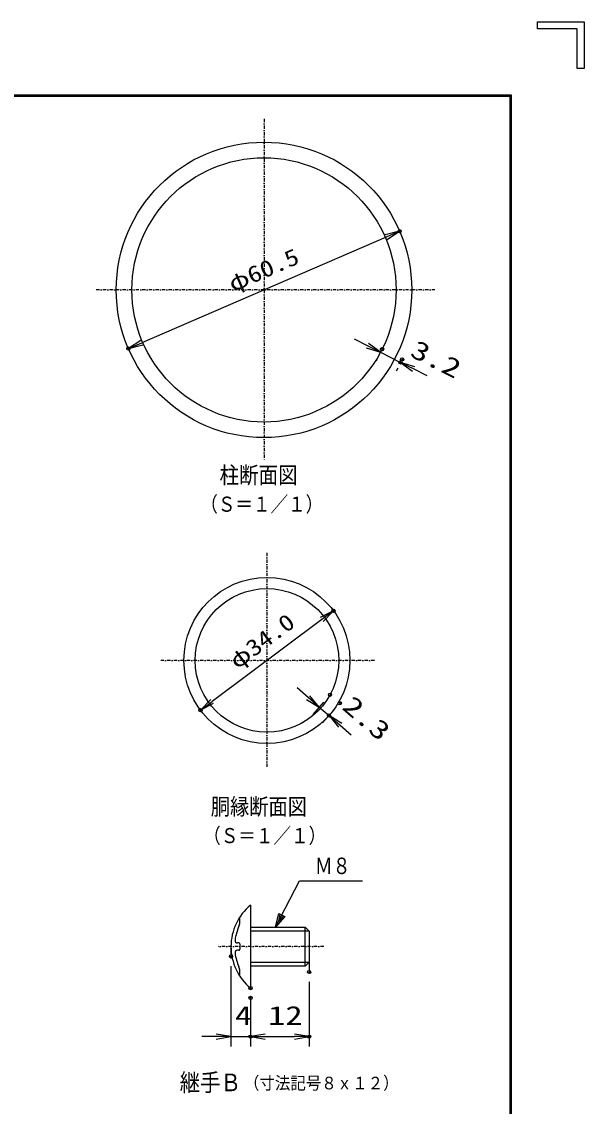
# Model space of a CAD drawing. Units: millimetres, scale not verified. Extents: x -4425 to 4425, y -3150 to 3150.
# Drawn here: x 2697 to 4425, y -181 to 3150 of the extents above; entities that cross this region are included whole.
import ezdxf
from ezdxf.enums import TextEntityAlignment as Align

# ---------------------------------------------------------------- set-up
doc = ezdxf.new("R2010")
doc.units = ezdxf.units.MM
doc.header["$LTSCALE"] = 20
doc.header["$PDMODE"] = 32
doc.header["$PDSIZE"] = 10
doc.linetypes.add('USER1', pattern=[1.01, 0.5, -0.25, 0.01, -0.25])
for name, color, linetype, lineweight in [('0-0_1', 7, 'Continuous', 25), ('0-1_0', 7, 'Continuous', 25), ('0-5_WAKU', 7, 'Continuous', 25)]:
    doc.layers.add(name, color=color, linetype=linetype, lineweight=lineweight)
doc.layers.add('0-2_DEFPOINTS', color=7, linetype='Continuous')
doc.styles.add('ＭＳ ゴシック', font='')
doc.styles.get('ＭＳ ゴシック').set_extended_font_data('MS Gothic')

# ---------------------------------------------------------------- blocks, each defined once
blk = doc.blocks.new('DARROWS')
at = {"layer": '0-1_0', "color": 2}
blk.add_line((0, 0), (-19.982, 0), dxfattribs=at)
blk.add_lwpolyline([(-20, -3.333), (0, 0), (-20, 3.333)], dxfattribs=at)

msp = doc.modelspace()

# ---------------------------------------------------------------- linework, layer by layer
at = {"layer": '0-0_1', "color": 4, "linetype": 'USER1'}
for p, q in [((3441.45, 2851.55), (3441.45, 1801.55)), ((3966.45, 2326.55), (2916.45, 2326.55)), ((3450.48, 1518.69), (3450.48, 858.69)), ((3780.48, 1188.69), (3120.48, 1188.69)), ((3625.09, 309.73), (3301.07, 309.73))]:
    msp.add_line(p, q, dxfattribs=at)
at = {"layer": '0-0_1'}
for p, q in [((3400.01, 437.23), (3400.01, 182.23)), ((3367.01, 384.26), (3367.01, 395.14)), ((3400.01, 369.73), (3568.01, 369.73)), ((3580.01, 357.73), (3580.01, 261.73)), ((3340.01, 309.73), (3340.01, 279.73)), ((3364.01, 320.98), (3359.97, 320.98)), ((3367.01, 317.98), (3367.01, 301.48)), ((3364.01, 298.48), (3359.97, 298.48)), ((3367.01, 224.32), (3367.01, 235.2)), ((3580.01, 261.73), (3580.01, 231.73))]:
    msp.add_line(p, q, dxfattribs=at)
at = {"layer": '0-0_1', "color": 4}
for p, q in [((3580.01, 357.73), (3400.01, 357.73)), ((3400.01, 261.73), (3580.01, 261.73))]:
    msp.add_line(p, q, dxfattribs=at)
for points in [[(3477.08, 369.73), (3550.01, 512.23), (3744.26, 512.23)], [(3500.89, 404.72), (3486.65, 388.42), (3491.54, 409.51)]]:
    msp.add_lwpolyline(points, dxfattribs=at)
msp.add_lwpolyline([(3505.56, 402.33), (3477.08, 369.73), (3486.87, 411.9)], close=True, dxfattribs=at)
at = {"layer": '0-0_1'}
for points in [[(3568.01, 249.73), (3568.01, 369.73), (3580.01, 357.73)], [(3580.01, 261.73), (3568.01, 249.73), (3400.01, 249.73)]]:
    msp.add_lwpolyline(points, dxfattribs=at)
for centre, radius in [((3441.45, 2326.55), 453.75), ((3441.45, 2326.55), 405.75), ((3450.48, 1188.69), 255), ((3450.48, 1188.69), 220.5)]:
    msp.add_circle(centre, radius, dxfattribs=at)
for centre, radius, start, end in [((3505.48, 309.73), 165.47, 129.59747, 230.40213), ((3505.48, 309.73), 154.22, 156.13531, 172.65765), ((3365.51, 395.14), 1.5, 0, 148.60435), ((3337.01, 384.26), 30, 336.13489, 0), ((3359.97, 328.48), 7.5, 172.65716, 270), ((3364.01, 317.98), 3, 0, 90), ((3364.01, 301.48), 3, 270, 0), ((3359.97, 290.98), 7.5, 90, 187.34283), ((3505.48, 309.73), 154.22, 187.34225, 203.86461), ((3337.01, 235.2), 30, 0, 23.8647), ((3365.51, 224.32), 1.5, 211.38818, 0)]:
    msp.add_arc(centre, radius, start, end, dxfattribs=at)
at = {"layer": '0-1_0', "color": 2}
for p, q in [((3816.65, 2488.72), (3066.25, 2164.37)), ((3759.04, 2155.12), (3718.84, 2175.34)), ((3799.25, 2134.91), (3860.89, 2103.92)), ((3901.1, 2083.7), (3941.3, 2063.49)), ((3618.74, 1314.35), (3282.23, 1063.03)), ((3577.15, 1074.68), (3543.14, 1104.15)), ((3611.15, 1045.21), (3641.15, 1019.21)), ((3675.16, 989.74), (3709.17, 960.26)), ((3295.01, 33.24), (3250.01, 33.24)), ((3340.01, 33.24), (3400.01, 33.24)), ((3445.01, 33.24), (3490.01, 33.24)), ((3445.01, 33.24), (3535.01, 33.24))]:
    msp.add_line(p, q, dxfattribs=at)
at = {"layer": '0-1_0', "color": 1}
for p, q in [((3790.49, 2117.49), (3785.77, 2108.11)), ((3852.13, 2086.5), (3847.42, 2077.11)), ((3624.47, 1060.57), (3591.51, 1022.54)), ((3654.47, 1034.57), (3621.51, 996.54)), ((3340.01, 249.73), (3340.01, 3.24)), ((3580.01, 201.73), (3580.01, 3.24)), ((3400.01, 152.23), (3400.01, 3.24)), ((3400.01, 122.23), (3400.01, 3.24))]:
    msp.add_line(p, q, dxfattribs=at)
at = {"layer": '0-2_DEFPOINTS'}
for p in [(3857.96, 2506.58), (3024.94, 2146.52), (3803.96, 2144.29), (3860.89, 2103.92), (3865.61, 2113.3), (3654.79, 1341.28), (3644.12, 1083.24), (3246.17, 1036.1), (3674.12, 1057.24), (3641.15, 1019.21), (3340.01, 279.73), (3580.01, 231.73), (3400.01, 182.23), (3400.01, 152.23), (3400.01, 33.24), (3580.01, 33.24)]:
    msp.add_point(p, dxfattribs=at)
at = {"layer": '0-5_WAKU'}
for p, q in [((4281.87, 3150.24), (4425.12, 3150.24)), ((4403.63, 3006.99), (4403.63, 3128.75)), ((-4047.88, 2923.24), (4198.12, 2923.24))]:
    msp.add_line(p, q, dxfattribs=at)
for points in [[(4403.63, 3128.75), (4281.87, 3128.75), (4281.87, 3150.24)], [(4425.12, 3150.24), (4425.12, 3006.99), (4403.63, 3006.99)], [(4198.12, 2923.24), (4198.12, -2922.76), (-4047.88, -2922.76)], [(4196.12, 2921.24), (4196.12, -2920.76), (-4045.88, -2920.76)], [(-4045.88, -2920.76), (-4045.88, 2921.24), (4196.12, 2921.24)]]:
    msp.add_lwpolyline(points, dxfattribs=at)
msp.add_lwpolyline([(-4049.88, 2925.24), (4200.12, 2925.24), (4200.12, -2924.76), (-4049.88, -2924.76)], close=True, dxfattribs=at)

# ---------------------------------------------------------------- block references
at = {"layer": '0-1_0', "xscale": 2.25, "yscale": 2.25}
for p, rotation in [((3857.96, 2506.58), 23.37578), ((3024.94, 2146.52), 203.37578), ((3799.25, 2134.91), 333.30807), ((3860.89, 2103.92), 153.30807), ((3654.79, 1341.28), 36.75401), ((3246.17, 1036.1), 216.75401), ((3611.15, 1045.21), 319.08562), ((3641.15, 1019.21), 139.08562), ((3400.01, 33.24), 180), ((3400.01, 33.24), 180)]:
    msp.add_blockref('DARROWS', p, dxfattribs=dict(at, rotation=rotation))
for p in [(3340.01, 33.24), (3580.01, 33.24)]:
    msp.add_blockref('DARROWS', p, dxfattribs=at)

# ---------------------------------------------------------------- texts
at = {"layer": '0-0_1', "color": 4, "style": 'ＭＳ ゴシック'}
for s, height, width, p in [('柱断面図', 51.7, 0.85, (3304.95, 1716.61)), ('（Ｓ＝１／１）', 46.52, 0.85, (3245.7, 1631.35)), ('胴縁断面図', 50.94, 0.85, (3277.98, 698.89)), ('（Ｓ＝１／１）', 46.52, 0.85, (3254.73, 613.49)), ('Ｍ８', 50.44, 0.8, (3597.26, 517.51)), ('継手Ｂ', 54.12, 0.85, (3182.51, -150.68)), ('（寸法記号８ｘ１２）', 38.71, 0.9, (3379.76, -140.21))]:
    msp.add_text(s, height=height, dxfattribs=dict(at, width=width)).set_placement(p, align=Align.BOTTOM_LEFT)
at = {"layer": '0-1_0', "color": 3, "style": 'ＭＳ ゴシック'}
for s, height, rotation, width, p in [('φ60.5', 50.51, 23.376, 1.2, (3351.76, 2305.8)), ('3.2', 57.77, 333.308, 1.35, (3878.41, 2108.77)), ('φ34.0', 50.51, 36.754, 1.2, (3368.03, 1147.75)), ('2.3', 57.77, 319.086, 1.35, (3666.39, 1028.55))]:
    msp.add_text(s, height=height, rotation=rotation, dxfattribs=dict(at, width=width)).set_placement(p, align=Align.BOTTOM_LEFT)
at = {"layer": '0-1_0', "color": 3, "style": 'ＭＳ ゴシック', "width": 1.35}
for s, p in [('4', (3352.01, 52.14)), ('12', (3454.01, 52.14))]:
    msp.add_text(s, height=57.77, dxfattribs=at).set_placement(p, align=Align.BOTTOM_LEFT)

doc.saveas('drawing.dxf')
